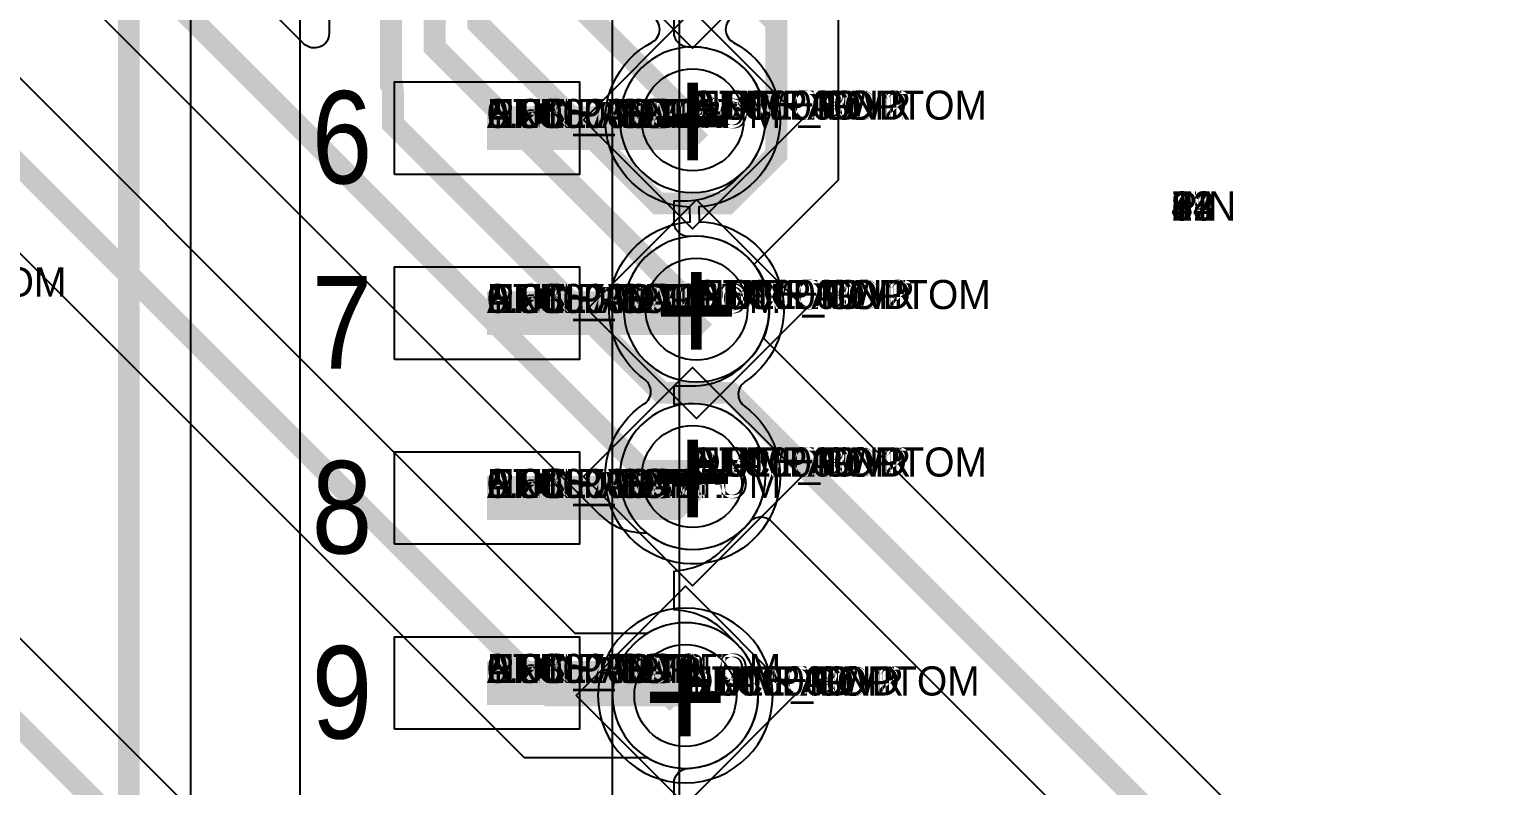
# Model space of a CAD drawing. Extents: x 0 to 323, y 0 to 320.
# Drawn here: x 94.02 to 104.1, y 10.29 to 15.48 of the extents above; entities that cross this region are included whole.
import ezdxf
from ezdxf.enums import TextEntityAlignment as Align

# ---------------------------------------------------------------- set-up
doc = ezdxf.new("R2010")
doc.units = 0
doc.header["$MEASUREMENT"] = 0
doc.layers.get('0').update_dxf_attribs({"linetype": 'CONTINUOUS'})
for name, color, linetype in [('CDN_FIGURES', 7, 'CONTINUOUS'), ('ETCH_BOTTOM', 7, 'CONTINUOUS'), ('ETCH_GND', 3, 'CONTINUOUS'), ('ETCH_INT1', 4, 'CONTINUOUS'), ('ETCH_INT2', 5, 'CONTINUOUS'), ('ETCH_PWR', 6, 'CONTINUOUS'), ('ETCH_TOP', 2, 'CONTINUOUS'), ('MANUFACTURING_NCLEGEND-1-6', 8, 'CONTINUOUS'), ('PACKAGE_GEOMETRY_ASSEMBLY_TOP', 11, 'CONTINUOUS'), ('PACKAGE_GEOMETRY_PIN_NUMBER', 9, 'CONTINUOUS')]:
    doc.layers.add(name, color=color, linetype=linetype)

# ---------------------------------------------------------------- blocks, each defined once
blk = doc.blocks.new('PAD_INFO')
for tag in ['SHAPE_TYPE', 'PAD_HEIGHT', 'PAD_LAYER', 'PAD_TYPE', 'PAD_WIDTH']:
    blk.add_attdef(tag, (0, 0), '', height=0.2)
at = {"flags": 2}
blk.add_attdef('CDN_TYPE', (0, 0), '', height=0.2, dxfattribs=at)
blk = doc.blocks.new('DRILL_INFO')
at = {"flags": 2}
blk.add_attdef('CDN_TYPE', (0, 0), '', height=0.2, dxfattribs=at)
for tag in ['FSHAPE', 'FCHAR', 'DRILL_HEIGHT', 'DIAMETER', 'PLATED', 'DRILL_WIDTH']:
    blk.add_attdef(tag, (0, 0), '', height=0.2)
blk = doc.blocks.new('VIA0700X0300')
at = {"layer": 'ETCH_BOTTOM'}
blk.add_circle((0, 0), 0.35, dxfattribs=at)
at = {"layer": 'ETCH_GND'}
blk.add_circle((0, 0), 0.35, dxfattribs=at)
at = {"layer": 'ETCH_INT1'}
blk.add_circle((0, 0), 0.35, dxfattribs=at)
at = {"layer": 'ETCH_INT2'}
blk.add_circle((0, 0), 0.35, dxfattribs=at)
at = {"layer": 'ETCH_PWR'}
blk.add_circle((0, 0), 0.35, dxfattribs=at)
at = {"layer": 'ETCH_TOP'}
blk.add_circle((0, 0), 0.35, dxfattribs=at)
ref = blk.add_blockref('PAD_INFO', (0, 0))
ref.add_attrib('PAD_LAYER', 'ETCH_TOP', (0, 0), dxfattribs={"height": 0.2})
ref.add_attrib('SHAPE_TYPE', 'NULL', (0, 0), dxfattribs={"height": 0.2})
ref.add_attrib('PAD_TYPE', 'ANTIPAD', (0, 0), dxfattribs={"height": 0.2})
ref.add_attrib('PAD_WIDTH', '0.000000', (0, 0), dxfattribs={"height": 0.2})
ref.add_attrib('PAD_HEIGHT', '0.000000', (0, 0), dxfattribs={"height": 0.2})
ref = blk.add_blockref('PAD_INFO', (0, 0))
ref.add_attrib('PAD_LAYER', 'ETCH_GND', (0, 0), dxfattribs={"height": 0.2})
ref.add_attrib('SHAPE_TYPE', 'NULL', (0, 0), dxfattribs={"height": 0.2})
ref.add_attrib('PAD_TYPE', 'ANTIPAD', (0, 0), dxfattribs={"height": 0.2})
ref.add_attrib('PAD_WIDTH', '0.000000', (0, 0), dxfattribs={"height": 0.2})
ref.add_attrib('PAD_HEIGHT', '0.000000', (0, 0), dxfattribs={"height": 0.2})
ref = blk.add_blockref('PAD_INFO', (0, 0))
ref.add_attrib('PAD_LAYER', 'ETCH_INT1', (0, 0), dxfattribs={"height": 0.2})
ref.add_attrib('SHAPE_TYPE', 'NULL', (0, 0), dxfattribs={"height": 0.2})
ref.add_attrib('PAD_TYPE', 'ANTIPAD', (0, 0), dxfattribs={"height": 0.2})
ref.add_attrib('PAD_WIDTH', '0.000000', (0, 0), dxfattribs={"height": 0.2})
ref.add_attrib('PAD_HEIGHT', '0.000000', (0, 0), dxfattribs={"height": 0.2})
ref = blk.add_blockref('PAD_INFO', (0, 0))
ref.add_attrib('PAD_LAYER', 'ETCH_INT2', (0, 0), dxfattribs={"height": 0.2})
ref.add_attrib('SHAPE_TYPE', 'NULL', (0, 0), dxfattribs={"height": 0.2})
ref.add_attrib('PAD_TYPE', 'ANTIPAD', (0, 0), dxfattribs={"height": 0.2})
ref.add_attrib('PAD_WIDTH', '0.000000', (0, 0), dxfattribs={"height": 0.2})
ref.add_attrib('PAD_HEIGHT', '0.000000', (0, 0), dxfattribs={"height": 0.2})
ref = blk.add_blockref('PAD_INFO', (0, 0))
ref.add_attrib('PAD_LAYER', 'ETCH_PWR', (0, 0), dxfattribs={"height": 0.2})
ref.add_attrib('SHAPE_TYPE', 'NULL', (0, 0), dxfattribs={"height": 0.2})
ref.add_attrib('PAD_TYPE', 'ANTIPAD', (0, 0), dxfattribs={"height": 0.2})
ref.add_attrib('PAD_WIDTH', '0.000000', (0, 0), dxfattribs={"height": 0.2})
ref.add_attrib('PAD_HEIGHT', '0.000000', (0, 0), dxfattribs={"height": 0.2})
ref = blk.add_blockref('PAD_INFO', (0, 0))
ref.add_attrib('PAD_LAYER', 'ETCH_BOTTOM', (0, 0), dxfattribs={"height": 0.2})
ref.add_attrib('SHAPE_TYPE', 'NULL', (0, 0), dxfattribs={"height": 0.2})
ref.add_attrib('PAD_TYPE', 'ANTIPAD', (0, 0), dxfattribs={"height": 0.2})
ref.add_attrib('PAD_WIDTH', '0.000000', (0, 0), dxfattribs={"height": 0.2})
ref.add_attrib('PAD_HEIGHT', '0.000000', (0, 0), dxfattribs={"height": 0.2})
ref = blk.add_blockref('PAD_INFO', (0, 0))
ref.add_attrib('PAD_LAYER', 'ETCH_TOP', (0, 0), dxfattribs={"height": 0.2})
ref.add_attrib('SHAPE_TYPE', 'NULL', (0, 0), dxfattribs={"height": 0.2})
ref.add_attrib('PAD_TYPE', 'THERMAL', (0, 0), dxfattribs={"height": 0.2})
ref.add_attrib('PAD_WIDTH', '0.000000', (0, 0), dxfattribs={"height": 0.2})
ref.add_attrib('PAD_HEIGHT', '0.000000', (0, 0), dxfattribs={"height": 0.2})
ref = blk.add_blockref('PAD_INFO', (0, 0))
ref.add_attrib('PAD_LAYER', 'ETCH_GND', (0, 0), dxfattribs={"height": 0.2})
ref.add_attrib('SHAPE_TYPE', 'NULL', (0, 0), dxfattribs={"height": 0.2})
ref.add_attrib('PAD_TYPE', 'THERMAL', (0, 0), dxfattribs={"height": 0.2})
ref.add_attrib('PAD_WIDTH', '0.000000', (0, 0), dxfattribs={"height": 0.2})
ref.add_attrib('PAD_HEIGHT', '0.000000', (0, 0), dxfattribs={"height": 0.2})
ref = blk.add_blockref('PAD_INFO', (0, 0))
ref.add_attrib('PAD_LAYER', 'ETCH_INT1', (0, 0), dxfattribs={"height": 0.2})
ref.add_attrib('SHAPE_TYPE', 'NULL', (0, 0), dxfattribs={"height": 0.2})
ref.add_attrib('PAD_TYPE', 'THERMAL', (0, 0), dxfattribs={"height": 0.2})
ref.add_attrib('PAD_WIDTH', '0.000000', (0, 0), dxfattribs={"height": 0.2})
ref.add_attrib('PAD_HEIGHT', '0.000000', (0, 0), dxfattribs={"height": 0.2})
ref = blk.add_blockref('PAD_INFO', (0, 0))
ref.add_attrib('PAD_LAYER', 'ETCH_INT2', (0, 0), dxfattribs={"height": 0.2})
ref.add_attrib('SHAPE_TYPE', 'NULL', (0, 0), dxfattribs={"height": 0.2})
ref.add_attrib('PAD_TYPE', 'THERMAL', (0, 0), dxfattribs={"height": 0.2})
ref.add_attrib('PAD_WIDTH', '0.000000', (0, 0), dxfattribs={"height": 0.2})
ref.add_attrib('PAD_HEIGHT', '0.000000', (0, 0), dxfattribs={"height": 0.2})
ref = blk.add_blockref('PAD_INFO', (0, 0))
ref.add_attrib('PAD_LAYER', 'ETCH_PWR', (0, 0), dxfattribs={"height": 0.2})
ref.add_attrib('SHAPE_TYPE', 'NULL', (0, 0), dxfattribs={"height": 0.2})
ref.add_attrib('PAD_TYPE', 'THERMAL', (0, 0), dxfattribs={"height": 0.2})
ref.add_attrib('PAD_WIDTH', '0.000000', (0, 0), dxfattribs={"height": 0.2})
ref.add_attrib('PAD_HEIGHT', '0.000000', (0, 0), dxfattribs={"height": 0.2})
ref = blk.add_blockref('PAD_INFO', (0, 0))
ref.add_attrib('PAD_LAYER', 'ETCH_BOTTOM', (0, 0), dxfattribs={"height": 0.2})
ref.add_attrib('SHAPE_TYPE', 'NULL', (0, 0), dxfattribs={"height": 0.2})
ref.add_attrib('PAD_TYPE', 'THERMAL', (0, 0), dxfattribs={"height": 0.2})
ref.add_attrib('PAD_WIDTH', '0.000000', (0, 0), dxfattribs={"height": 0.2})
ref.add_attrib('PAD_HEIGHT', '0.000000', (0, 0), dxfattribs={"height": 0.2})
ref = blk.add_blockref('PAD_INFO', (0, 0))
ref.add_attrib('PAD_LAYER', 'ETCH_TOP', (0, 0), dxfattribs={"height": 0.2})
ref.add_attrib('SHAPE_TYPE', 'CIRCLE', (0, 0), dxfattribs={"height": 0.2})
ref.add_attrib('PAD_TYPE', 'REGULAR', (0, 0), dxfattribs={"height": 0.2})
ref.add_attrib('PAD_WIDTH', '0.700000', (0, 0), dxfattribs={"height": 0.2})
ref.add_attrib('PAD_HEIGHT', '0.700000', (0, 0), dxfattribs={"height": 0.2})
ref = blk.add_blockref('PAD_INFO', (0, 0))
ref.add_attrib('PAD_LAYER', 'ETCH_GND', (0, 0), dxfattribs={"height": 0.2})
ref.add_attrib('SHAPE_TYPE', 'CIRCLE', (0, 0), dxfattribs={"height": 0.2})
ref.add_attrib('PAD_TYPE', 'REGULAR', (0, 0), dxfattribs={"height": 0.2})
ref.add_attrib('PAD_WIDTH', '0.700000', (0, 0), dxfattribs={"height": 0.2})
ref.add_attrib('PAD_HEIGHT', '0.700000', (0, 0), dxfattribs={"height": 0.2})
ref = blk.add_blockref('PAD_INFO', (0, 0))
ref.add_attrib('PAD_LAYER', 'ETCH_INT1', (0, 0), dxfattribs={"height": 0.2})
ref.add_attrib('SHAPE_TYPE', 'CIRCLE', (0, 0), dxfattribs={"height": 0.2})
ref.add_attrib('PAD_TYPE', 'REGULAR', (0, 0), dxfattribs={"height": 0.2})
ref.add_attrib('PAD_WIDTH', '0.700000', (0, 0), dxfattribs={"height": 0.2})
ref.add_attrib('PAD_HEIGHT', '0.700000', (0, 0), dxfattribs={"height": 0.2})
ref = blk.add_blockref('PAD_INFO', (0, 0))
ref.add_attrib('PAD_LAYER', 'ETCH_INT2', (0, 0), dxfattribs={"height": 0.2})
ref.add_attrib('SHAPE_TYPE', 'CIRCLE', (0, 0), dxfattribs={"height": 0.2})
ref.add_attrib('PAD_TYPE', 'REGULAR', (0, 0), dxfattribs={"height": 0.2})
ref.add_attrib('PAD_WIDTH', '0.700000', (0, 0), dxfattribs={"height": 0.2})
ref.add_attrib('PAD_HEIGHT', '0.700000', (0, 0), dxfattribs={"height": 0.2})
ref = blk.add_blockref('PAD_INFO', (0, 0))
ref.add_attrib('PAD_LAYER', 'ETCH_PWR', (0, 0), dxfattribs={"height": 0.2})
ref.add_attrib('SHAPE_TYPE', 'CIRCLE', (0, 0), dxfattribs={"height": 0.2})
ref.add_attrib('PAD_TYPE', 'REGULAR', (0, 0), dxfattribs={"height": 0.2})
ref.add_attrib('PAD_WIDTH', '0.700000', (0, 0), dxfattribs={"height": 0.2})
ref.add_attrib('PAD_HEIGHT', '0.700000', (0, 0), dxfattribs={"height": 0.2})
ref = blk.add_blockref('PAD_INFO', (0, 0))
ref.add_attrib('PAD_LAYER', 'ETCH_BOTTOM', (0, 0), dxfattribs={"height": 0.2})
ref.add_attrib('SHAPE_TYPE', 'CIRCLE', (0, 0), dxfattribs={"height": 0.2})
ref.add_attrib('PAD_TYPE', 'REGULAR', (0, 0), dxfattribs={"height": 0.2})
ref.add_attrib('PAD_WIDTH', '0.700000', (0, 0), dxfattribs={"height": 0.2})
ref.add_attrib('PAD_HEIGHT', '0.700000', (0, 0), dxfattribs={"height": 0.2})
ref = blk.add_blockref('DRILL_INFO', (0, 0))
ref.add_attrib('DIAMETER', '0.300000', (0, 0), dxfattribs={"height": 0.2})
ref.add_attrib('PLATED', 'PLATED', (0, 0), dxfattribs={"height": 0.2})
ref.add_attrib('FSHAPE', 'DIAMOND', (0, 0), dxfattribs={"height": 0.2})
ref.add_attrib('FCHAR', '+', (0, 0), dxfattribs={"height": 0.2})
ref.add_attrib('DRILL_WIDTH', '1.500000', (0, 0), dxfattribs={"height": 0.2})
ref.add_attrib('DRILL_HEIGHT', '1.500000', (0, 0), dxfattribs={"height": 0.2})
for tag in ['CDN_TYPE', 'PIN']:
    blk.add_attdef(tag, (0, 0), '', height=0.2)
at = {"flags": 2}
for tag in ['PSTKNAME', 'BBV']:
    blk.add_attdef(tag, (0, 0), '', height=0.2, dxfattribs=at)
blk = doc.blocks.new('FIGURE_DIAMOND')
at = {"layer": 'CDN_FIGURES'}
blk.add_lwpolyline([(-0.5, 0), (0, 0.5), (0.5, 0), (0, -0.5)], close=True, dxfattribs=at)
blk = doc.blocks.new('SMD50_25')
at = {"layer": 'ETCH_TOP'}
blk.add_lwpolyline([(-0.635, -0.318), (-0.635, 0.318), (0.635, 0.318), (0.635, -0.318)], close=True, dxfattribs=at)
ref = blk.add_blockref('PAD_INFO', (0, 0))
ref.add_attrib('PAD_LAYER', 'ETCH_TOP', (0, 0), dxfattribs={"height": 0.2})
ref.add_attrib('SHAPE_TYPE', 'NULL', (0, 0), dxfattribs={"height": 0.2})
ref.add_attrib('PAD_TYPE', 'ANTIPAD', (0, 0), dxfattribs={"height": 0.2})
ref.add_attrib('PAD_WIDTH', '0.000000', (0, 0), dxfattribs={"height": 0.2})
ref.add_attrib('PAD_HEIGHT', '0.000000', (0, 0), dxfattribs={"height": 0.2})
ref = blk.add_blockref('PAD_INFO', (0, 0))
ref.add_attrib('PAD_LAYER', 'ETCH_GND', (0, 0), dxfattribs={"height": 0.2})
ref.add_attrib('SHAPE_TYPE', 'NULL', (0, 0), dxfattribs={"height": 0.2})
ref.add_attrib('PAD_TYPE', 'ANTIPAD', (0, 0), dxfattribs={"height": 0.2})
ref.add_attrib('PAD_WIDTH', '0.000000', (0, 0), dxfattribs={"height": 0.2})
ref.add_attrib('PAD_HEIGHT', '0.000000', (0, 0), dxfattribs={"height": 0.2})
ref = blk.add_blockref('PAD_INFO', (0, 0))
ref.add_attrib('PAD_LAYER', 'ETCH_INT1', (0, 0), dxfattribs={"height": 0.2})
ref.add_attrib('SHAPE_TYPE', 'NULL', (0, 0), dxfattribs={"height": 0.2})
ref.add_attrib('PAD_TYPE', 'ANTIPAD', (0, 0), dxfattribs={"height": 0.2})
ref.add_attrib('PAD_WIDTH', '0.000000', (0, 0), dxfattribs={"height": 0.2})
ref.add_attrib('PAD_HEIGHT', '0.000000', (0, 0), dxfattribs={"height": 0.2})
ref = blk.add_blockref('PAD_INFO', (0, 0))
ref.add_attrib('PAD_LAYER', 'ETCH_INT2', (0, 0), dxfattribs={"height": 0.2})
ref.add_attrib('SHAPE_TYPE', 'NULL', (0, 0), dxfattribs={"height": 0.2})
ref.add_attrib('PAD_TYPE', 'ANTIPAD', (0, 0), dxfattribs={"height": 0.2})
ref.add_attrib('PAD_WIDTH', '0.000000', (0, 0), dxfattribs={"height": 0.2})
ref.add_attrib('PAD_HEIGHT', '0.000000', (0, 0), dxfattribs={"height": 0.2})
ref = blk.add_blockref('PAD_INFO', (0, 0))
ref.add_attrib('PAD_LAYER', 'ETCH_PWR', (0, 0), dxfattribs={"height": 0.2})
ref.add_attrib('SHAPE_TYPE', 'NULL', (0, 0), dxfattribs={"height": 0.2})
ref.add_attrib('PAD_TYPE', 'ANTIPAD', (0, 0), dxfattribs={"height": 0.2})
ref.add_attrib('PAD_WIDTH', '0.000000', (0, 0), dxfattribs={"height": 0.2})
ref.add_attrib('PAD_HEIGHT', '0.000000', (0, 0), dxfattribs={"height": 0.2})
ref = blk.add_blockref('PAD_INFO', (0, 0))
ref.add_attrib('PAD_LAYER', 'ETCH_BOTTOM', (0, 0), dxfattribs={"height": 0.2})
ref.add_attrib('SHAPE_TYPE', 'NULL', (0, 0), dxfattribs={"height": 0.2})
ref.add_attrib('PAD_TYPE', 'ANTIPAD', (0, 0), dxfattribs={"height": 0.2})
ref.add_attrib('PAD_WIDTH', '0.000000', (0, 0), dxfattribs={"height": 0.2})
ref.add_attrib('PAD_HEIGHT', '0.000000', (0, 0), dxfattribs={"height": 0.2})
ref = blk.add_blockref('PAD_INFO', (0, 0))
ref.add_attrib('PAD_LAYER', 'ETCH_TOP', (0, 0), dxfattribs={"height": 0.2})
ref.add_attrib('SHAPE_TYPE', 'NULL', (0, 0), dxfattribs={"height": 0.2})
ref.add_attrib('PAD_TYPE', 'THERMAL', (0, 0), dxfattribs={"height": 0.2})
ref.add_attrib('PAD_WIDTH', '0.000000', (0, 0), dxfattribs={"height": 0.2})
ref.add_attrib('PAD_HEIGHT', '0.000000', (0, 0), dxfattribs={"height": 0.2})
ref = blk.add_blockref('PAD_INFO', (0, 0))
ref.add_attrib('PAD_LAYER', 'ETCH_GND', (0, 0), dxfattribs={"height": 0.2})
ref.add_attrib('SHAPE_TYPE', 'NULL', (0, 0), dxfattribs={"height": 0.2})
ref.add_attrib('PAD_TYPE', 'THERMAL', (0, 0), dxfattribs={"height": 0.2})
ref.add_attrib('PAD_WIDTH', '0.000000', (0, 0), dxfattribs={"height": 0.2})
ref.add_attrib('PAD_HEIGHT', '0.000000', (0, 0), dxfattribs={"height": 0.2})
ref = blk.add_blockref('PAD_INFO', (0, 0))
ref.add_attrib('PAD_LAYER', 'ETCH_INT1', (0, 0), dxfattribs={"height": 0.2})
ref.add_attrib('SHAPE_TYPE', 'NULL', (0, 0), dxfattribs={"height": 0.2})
ref.add_attrib('PAD_TYPE', 'THERMAL', (0, 0), dxfattribs={"height": 0.2})
ref.add_attrib('PAD_WIDTH', '0.000000', (0, 0), dxfattribs={"height": 0.2})
ref.add_attrib('PAD_HEIGHT', '0.000000', (0, 0), dxfattribs={"height": 0.2})
ref = blk.add_blockref('PAD_INFO', (0, 0))
ref.add_attrib('PAD_LAYER', 'ETCH_INT2', (0, 0), dxfattribs={"height": 0.2})
ref.add_attrib('SHAPE_TYPE', 'NULL', (0, 0), dxfattribs={"height": 0.2})
ref.add_attrib('PAD_TYPE', 'THERMAL', (0, 0), dxfattribs={"height": 0.2})
ref.add_attrib('PAD_WIDTH', '0.000000', (0, 0), dxfattribs={"height": 0.2})
ref.add_attrib('PAD_HEIGHT', '0.000000', (0, 0), dxfattribs={"height": 0.2})
ref = blk.add_blockref('PAD_INFO', (0, 0))
ref.add_attrib('PAD_LAYER', 'ETCH_PWR', (0, 0), dxfattribs={"height": 0.2})
ref.add_attrib('SHAPE_TYPE', 'NULL', (0, 0), dxfattribs={"height": 0.2})
ref.add_attrib('PAD_TYPE', 'THERMAL', (0, 0), dxfattribs={"height": 0.2})
ref.add_attrib('PAD_WIDTH', '0.000000', (0, 0), dxfattribs={"height": 0.2})
ref.add_attrib('PAD_HEIGHT', '0.000000', (0, 0), dxfattribs={"height": 0.2})
ref = blk.add_blockref('PAD_INFO', (0, 0))
ref.add_attrib('PAD_LAYER', 'ETCH_BOTTOM', (0, 0), dxfattribs={"height": 0.2})
ref.add_attrib('SHAPE_TYPE', 'NULL', (0, 0), dxfattribs={"height": 0.2})
ref.add_attrib('PAD_TYPE', 'THERMAL', (0, 0), dxfattribs={"height": 0.2})
ref.add_attrib('PAD_WIDTH', '0.000000', (0, 0), dxfattribs={"height": 0.2})
ref.add_attrib('PAD_HEIGHT', '0.000000', (0, 0), dxfattribs={"height": 0.2})
ref = blk.add_blockref('PAD_INFO', (0, 0))
ref.add_attrib('PAD_LAYER', 'ETCH_TOP', (0, 0), dxfattribs={"height": 0.2})
ref.add_attrib('SHAPE_TYPE', 'RECTANGLE', (0, 0), dxfattribs={"height": 0.2})
ref.add_attrib('PAD_TYPE', 'REGULAR', (0, 0), dxfattribs={"height": 0.2})
ref.add_attrib('PAD_WIDTH', '1.270000', (0, 0), dxfattribs={"height": 0.2})
ref.add_attrib('PAD_HEIGHT', '0.635000', (0, 0), dxfattribs={"height": 0.2})
ref = blk.add_blockref('PAD_INFO', (0, 0))
ref.add_attrib('PAD_LAYER', 'ETCH_GND', (0, 0), dxfattribs={"height": 0.2})
ref.add_attrib('SHAPE_TYPE', 'NULL', (0, 0), dxfattribs={"height": 0.2})
ref.add_attrib('PAD_TYPE', 'REGULAR', (0, 0), dxfattribs={"height": 0.2})
ref.add_attrib('PAD_WIDTH', '0.000000', (0, 0), dxfattribs={"height": 0.2})
ref.add_attrib('PAD_HEIGHT', '0.000000', (0, 0), dxfattribs={"height": 0.2})
ref = blk.add_blockref('PAD_INFO', (0, 0))
ref.add_attrib('PAD_LAYER', 'ETCH_INT1', (0, 0), dxfattribs={"height": 0.2})
ref.add_attrib('SHAPE_TYPE', 'NULL', (0, 0), dxfattribs={"height": 0.2})
ref.add_attrib('PAD_TYPE', 'REGULAR', (0, 0), dxfattribs={"height": 0.2})
ref.add_attrib('PAD_WIDTH', '0.000000', (0, 0), dxfattribs={"height": 0.2})
ref.add_attrib('PAD_HEIGHT', '0.000000', (0, 0), dxfattribs={"height": 0.2})
ref = blk.add_blockref('PAD_INFO', (0, 0))
ref.add_attrib('PAD_LAYER', 'ETCH_INT2', (0, 0), dxfattribs={"height": 0.2})
ref.add_attrib('SHAPE_TYPE', 'NULL', (0, 0), dxfattribs={"height": 0.2})
ref.add_attrib('PAD_TYPE', 'REGULAR', (0, 0), dxfattribs={"height": 0.2})
ref.add_attrib('PAD_WIDTH', '0.000000', (0, 0), dxfattribs={"height": 0.2})
ref.add_attrib('PAD_HEIGHT', '0.000000', (0, 0), dxfattribs={"height": 0.2})
ref = blk.add_blockref('PAD_INFO', (0, 0))
ref.add_attrib('PAD_LAYER', 'ETCH_PWR', (0, 0), dxfattribs={"height": 0.2})
ref.add_attrib('SHAPE_TYPE', 'NULL', (0, 0), dxfattribs={"height": 0.2})
ref.add_attrib('PAD_TYPE', 'REGULAR', (0, 0), dxfattribs={"height": 0.2})
ref.add_attrib('PAD_WIDTH', '0.000000', (0, 0), dxfattribs={"height": 0.2})
ref.add_attrib('PAD_HEIGHT', '0.000000', (0, 0), dxfattribs={"height": 0.2})
ref = blk.add_blockref('PAD_INFO', (0, 0))
ref.add_attrib('PAD_LAYER', 'ETCH_BOTTOM', (0, 0), dxfattribs={"height": 0.2})
ref.add_attrib('SHAPE_TYPE', 'NULL', (0, 0), dxfattribs={"height": 0.2})
ref.add_attrib('PAD_TYPE', 'REGULAR', (0, 0), dxfattribs={"height": 0.2})
ref.add_attrib('PAD_WIDTH', '0.000000', (0, 0), dxfattribs={"height": 0.2})
ref.add_attrib('PAD_HEIGHT', '0.000000', (0, 0), dxfattribs={"height": 0.2})
ref = blk.add_blockref('DRILL_INFO', (0, 0))
ref.add_attrib('DIAMETER', '0.000000', (0, 0), dxfattribs={"height": 0.2})
ref.add_attrib('PLATED', 'NON_PLATED', (0, 0), dxfattribs={"height": 0.2})
ref.add_attrib('FSHAPE', 'NULL', (0, 0), dxfattribs={"height": 0.2})
ref.add_attrib('DRILL_WIDTH', '0.000000', (0, 0), dxfattribs={"height": 0.2})
ref.add_attrib('DRILL_HEIGHT', '0.000000', (0, 0), dxfattribs={"height": 0.2})
for tag in ['CDN_TYPE', 'PIN']:
    blk.add_attdef(tag, (0, 0), '', height=0.2)
at = {"flags": 2}
for tag in ['PSTKNAME', 'BBV']:
    blk.add_attdef(tag, (0, 0), '', height=0.2, dxfattribs=at)
blk = doc.blocks.new('SOIC24W')
at = {"layer": 'PACKAGE_GEOMETRY_ASSEMBLY_TOP'}
blk.add_lwpolyline([(-3.8354, -7.62), (-3.8354, 7.62), (3.7846, 7.62), (3.7846, -7.62)], close=True, dxfattribs=at)
blk.add_lwpolyline([(-3.3782, 7.62), (-3.3782, -7.62)], dxfattribs=at)
at = {"layer": 'ETCH_TOP'}
ref = blk.add_blockref('SMD50_25', (-4.699, 6.985), dxfattribs=at)
ref.add_attrib('CDN_TYPE', 'PIN', (0, 0), dxfattribs={"height": 0.2})
ref.add_attrib('PIN', '1', (0, 0), dxfattribs={"height": 0.2})
ref = blk.add_blockref('SMD50_25', (4.699, 6.985), dxfattribs=at)
ref.add_attrib('CDN_TYPE', 'PIN', (0, 0), dxfattribs={"height": 0.2})
ref.add_attrib('PIN', '24', (0, 0), dxfattribs={"height": 0.2})
ref = blk.add_blockref('SMD50_25', (-4.699, 5.715), dxfattribs=at)
ref.add_attrib('CDN_TYPE', 'PIN', (0, 0), dxfattribs={"height": 0.2})
ref.add_attrib('PIN', '2', (0, 0), dxfattribs={"height": 0.2})
ref = blk.add_blockref('SMD50_25', (4.699, 5.715), dxfattribs=at)
ref.add_attrib('CDN_TYPE', 'PIN', (0, 0), dxfattribs={"height": 0.2})
ref.add_attrib('PIN', '23', (0, 0), dxfattribs={"height": 0.2})
ref = blk.add_blockref('SMD50_25', (-4.699, 4.445), dxfattribs=at)
ref.add_attrib('CDN_TYPE', 'PIN', (0, 0), dxfattribs={"height": 0.2})
ref.add_attrib('PIN', '3', (0, 0), dxfattribs={"height": 0.2})
ref = blk.add_blockref('SMD50_25', (4.699, 4.445), dxfattribs=at)
ref.add_attrib('CDN_TYPE', 'PIN', (0, 0), dxfattribs={"height": 0.2})
ref.add_attrib('PIN', '22', (0, 0), dxfattribs={"height": 0.2})
ref = blk.add_blockref('SMD50_25', (-4.699, 3.175), dxfattribs=at)
ref.add_attrib('CDN_TYPE', 'PIN', (0, 0), dxfattribs={"height": 0.2})
ref.add_attrib('PIN', '4', (0, 0), dxfattribs={"height": 0.2})
ref = blk.add_blockref('SMD50_25', (4.699, 3.175), dxfattribs=at)
ref.add_attrib('CDN_TYPE', 'PIN', (0, 0), dxfattribs={"height": 0.2})
ref.add_attrib('PIN', '21', (0, 0), dxfattribs={"height": 0.2})
ref = blk.add_blockref('SMD50_25', (-4.699, 1.905), dxfattribs=at)
ref.add_attrib('CDN_TYPE', 'PIN', (0, 0), dxfattribs={"height": 0.2})
ref.add_attrib('PIN', '5', (0, 0), dxfattribs={"height": 0.2})
ref = blk.add_blockref('SMD50_25', (4.699, 1.905), dxfattribs=at)
ref.add_attrib('CDN_TYPE', 'PIN', (0, 0), dxfattribs={"height": 0.2})
ref.add_attrib('PIN', '20', (0, 0), dxfattribs={"height": 0.2})
ref = blk.add_blockref('SMD50_25', (-4.699, 0.635), dxfattribs=at)
ref.add_attrib('CDN_TYPE', 'PIN', (0, 0), dxfattribs={"height": 0.2})
ref.add_attrib('PIN', '6', (0, 0), dxfattribs={"height": 0.2})
ref = blk.add_blockref('SMD50_25', (4.699, 0.635), dxfattribs=at)
ref.add_attrib('CDN_TYPE', 'PIN', (0, 0), dxfattribs={"height": 0.2})
ref.add_attrib('PIN', '19', (0, 0), dxfattribs={"height": 0.2})
ref = blk.add_blockref('SMD50_25', (-4.699, -6.985), dxfattribs=at)
ref.add_attrib('CDN_TYPE', 'PIN', (0, 0), dxfattribs={"height": 0.2})
ref.add_attrib('PIN', '12', (0, 0), dxfattribs={"height": 0.2})
ref = blk.add_blockref('SMD50_25', (-4.699, -4.445), dxfattribs=at)
ref.add_attrib('CDN_TYPE', 'PIN', (0, 0), dxfattribs={"height": 0.2})
ref.add_attrib('PIN', '10', (0, 0), dxfattribs={"height": 0.2})
ref = blk.add_blockref('SMD50_25', (-4.699, -3.175), dxfattribs=at)
ref.add_attrib('CDN_TYPE', 'PIN', (0, 0), dxfattribs={"height": 0.2})
ref.add_attrib('PIN', '9', (0, 0), dxfattribs={"height": 0.2})
ref = blk.add_blockref('SMD50_25', (-4.699, -1.905), dxfattribs=at)
ref.add_attrib('CDN_TYPE', 'PIN', (0, 0), dxfattribs={"height": 0.2})
ref.add_attrib('PIN', '8', (0, 0), dxfattribs={"height": 0.2})
ref = blk.add_blockref('SMD50_25', (4.699, -6.985), dxfattribs=at)
ref.add_attrib('CDN_TYPE', 'PIN', (0, 0), dxfattribs={"height": 0.2})
ref.add_attrib('PIN', '13', (0, 0), dxfattribs={"height": 0.2})
ref = blk.add_blockref('SMD50_25', (4.699, -3.175), dxfattribs=at)
ref.add_attrib('CDN_TYPE', 'PIN', (0, 0), dxfattribs={"height": 0.2})
ref.add_attrib('PIN', '16', (0, 0), dxfattribs={"height": 0.2})
ref = blk.add_blockref('SMD50_25', (4.699, -0.635), dxfattribs=at)
ref.add_attrib('CDN_TYPE', 'PIN', (0, 0), dxfattribs={"height": 0.2})
ref.add_attrib('PIN', '18', (0, 0), dxfattribs={"height": 0.2})
ref = blk.add_blockref('SMD50_25', (-4.699, -5.715), dxfattribs=at)
ref.add_attrib('CDN_TYPE', 'PIN', (0, 0), dxfattribs={"height": 0.2})
ref.add_attrib('PIN', '11', (0, 0), dxfattribs={"height": 0.2})
ref = blk.add_blockref('SMD50_25', (-4.699, -0.635), dxfattribs=at)
ref.add_attrib('CDN_TYPE', 'PIN', (0, 0), dxfattribs={"height": 0.2})
ref.add_attrib('PIN', '7', (0, 0), dxfattribs={"height": 0.2})
ref = blk.add_blockref('SMD50_25', (4.699, -5.715), dxfattribs=at)
ref.add_attrib('CDN_TYPE', 'PIN', (0, 0), dxfattribs={"height": 0.2})
ref.add_attrib('PIN', '14', (0, 0), dxfattribs={"height": 0.2})
ref = blk.add_blockref('SMD50_25', (4.699, -4.445), dxfattribs=at)
ref.add_attrib('CDN_TYPE', 'PIN', (0, 0), dxfattribs={"height": 0.2})
ref.add_attrib('PIN', '15', (0, 0), dxfattribs={"height": 0.2})
ref = blk.add_blockref('SMD50_25', (4.699, -1.905), dxfattribs=at)
ref.add_attrib('CDN_TYPE', 'PIN', (0, 0), dxfattribs={"height": 0.2})
ref.add_attrib('PIN', '17', (0, 0), dxfattribs={"height": 0.2})
at = {"flags": 2}
for tag in ['SYMBOL_TYPE', 'CDN_TYPE', 'REFDES']:
    blk.add_attdef(tag, (0, 0), '', height=0.2, dxfattribs=at)

msp = doc.modelspace()

# ---------------------------------------------------------------- linework, layer by layer
at = {"layer": 'ETCH_BOTTOM'}
msp.add_lwpolyline([(98.851, 15.574, 0.6032), (98.851, 15.395, -0.754389), (98.614, 14.265), (98.616, 14.164, -0.730241), (98.929, 13.064, 0.521532), (98.926, 12.898), (98.926, 12.898, -3.178638), (98.239, 12.914, 0.521532), (98.242, 13.08, -0.698056), (98.554, 14.163), (98.552, 14.264, -0.770218), (98.291, 15.395, 0.6032), (98.291, 15.574, -0.594461)], format="xyb", dxfattribs=at)
msp.add_lwpolyline([(98.521, 11.511, 1), (98.521, 10.311, 1)], format="xyb", close=True, dxfattribs=at)
at = {"layer": 'ETCH_GND'}
for points in [[(99.071, 14.864, 1), (98.071, 14.864, 1)], [(99.097, 13.564, 1), (98.097, 13.564, 1)], [(99.071, 12.414, 1), (98.071, 12.414, 1)], [(99.021, 10.911, 1), (98.021, 10.911, 1)]]:
    msp.add_lwpolyline(points, format="xyb", close=True, dxfattribs=at)
at = {"layer": 'ETCH_INT1'}
for points in [[(98.571, 15.364, 1), (98.571, 14.364, 1)], [(98.597, 14.064, 1), (98.597, 13.064, 1)], [(98.571, 12.914, 1), (98.571, 11.914, 1)], [(98.521, 11.411, 1), (98.521, 10.411, 1)]]:
    msp.add_lwpolyline(points, format="xyb", close=True, dxfattribs=at)
at = {"layer": 'ETCH_INT2'}
for points, format in [([(106.35, 5.05, 0.15, 0.15, 0), (99.602, 5.05, 0.15, 0.15, 0), (98.081, 6.571, 0.15, 0.15, 0), (97.047, 7.605, 0.15, 0.15, 0), (89.075, 15.577, 0.15, 0.15, 0), (89.075, 16.125, 0.15, 0.15, 0), (60.725, 44.475, 0.15, 0.15, 0), (60.725, 55.113, 0.15, 0.15, 0), (60.525, 55.313, 0.15, 0.15, 0), (60.525, 65.175, 0.15, 0.15, 0), (62.2, 66.85, 0.15, 0.15, 0), (62.2, 69.6, 0.15, 0.15, 0)], "xyseb"), ([(98.571, 14.864, 0.15, 0.15, 0), (97.57, 15.865, 0.15, 0.15, 0), (97.57, 21.158, 0.15, 0.15, 0), (98.025, 21.613, 0.15, 0.15, 0), (98.025, 25.325, 0.15, 0.15, 0), (91.975, 31.375, 0.15, 0.15, 0), (91.975, 34.738, 0.15, 0.15, 0), (88.563, 38.15, 0.15, 0.15, 0), (86.637, 38.15, 0.15, 0.15, 0), (80.875, 43.912, 0.15, 0.15, 0), (80.875, 46.188, 0.15, 0.15, 0), (74.55, 52.513, 0.15, 0.15, 0), (74.55, 57.787, 0.15, 0.15, 0), (66.625, 65.712, 0.15, 0.15, 0), (66.625, 65.725, 0.15, 0.15, 0), (66.2, 66.15, 0.15, 0.15, 0)], "xyseb"), ([(98.571, 16.105, 0.15, 0.15, 0), (99.146, 15.53, 0.15, 0.15, 0), (99.146, 14.625, 0.15, 0.15, 0), (98.809, 14.289, 0.15, 0.15, 0), (98.333, 14.289, 0.15, 0.15, 0), (97.1, 15.521, 0.15, 0.15, 0), (97.1, 23.287, 0.15, 0.15, 0), (73.05, 47.337, 0.15, 0.15, 0), (73.05, 55.913, 0.15, 0.15, 0), (66.8, 62.163, 0.15, 0.15, 0), (66.8, 63.263, 0.15, 0.15, 0), (64.438, 65.625, 0.15, 0.15, 0), (62.775, 65.625, 0.15, 0.15, 0), (62.65, 65.75, 0.15, 0.15, 0)], "xyseb"), ([(98.597, 13.564, 0.15, 0.15, 0), (96.8, 15.361, 0.15, 0.15, 0), (96.8, 23.163, 0.15, 0.15, 0), (71.5, 48.463, 0.15, 0.15, 0), (71.5, 55.769, 0.15, 0.15, 0), (70.416, 56.853, 0.15, 0.15, 0), (69.084, 56.853, 0.15, 0.15, 0), (66.5, 59.437, 0.15, 0.15, 0), (66.5, 62.75, 0.15, 0.15, 0), (64.2, 65.05, 0.15, 0.15, 0)], "xyseb"), ([(98.571, 12.414, 0.15, 0.15, 0), (98.531, 12.454, 0.15, 0.15, 0), (98.232, 12.454, 0.15, 0.15, 0), (69.578, 41.109, 0.15, 0.15, 0), (69.578, 52.122, 0.15, 0.15, 0), (61.75, 59.95, 0.15, 0.15, 0), (61.75, 62.124, 0.15, 0.15, 0), (61.7, 62.174, 0.15, 0.15, 0), (61.7, 64.15, 0.15, 0.15, 0)], "xyseb"), ([(98.521, 10.911, 0.15, 0.15, 0), (97.589, 10.911, 0.15, 0.15, 0), (87.497, 21.003, 0.15, 0.15, 0), (74.062, 33.575, 0.15, 0.15, 0), (73.862, 33.575, 0.15, 0.15, 0), (61.45, 45.987, 0.15, 0.15, 0), (61.45, 62, 0.15, 0.15, 0), (61.1, 62.35, 0.15, 0.15, 0)], "xyseb"), ([(108.9, 3.6, 0.15, 0.15, 0), (105.86, 6.64, 0.15, 0.15, 0), (105.181, 6.64, 0.15, 0.15, 0), (98.832, 12.989, 0.15, 0.15, 0), (98.359, 12.989, 0.15, 0.15, 0), (96.513, 14.835, 0.15, 0.15, 0), (96.513, 15.054, 0.15, 0.15, 0), (96.509, 15.099, 0.15, 0.15, 0), (96.5, 15.108, 0.15, 0.15, 0), (96.5, 15.813, 0.15, 0.15, 0), (94.717, 17.596, 0.15, 0.15, 0), (94.424, 17.596, 0.15, 0.15, 0), (91.8, 20.22, 0.15, 0.15, 0), (86.375, 25.645, 0.15, 0.15, 0), (86.375, 29.738, 0.15, 0.15, 0), (80.8, 35.313, 0.15, 0.15, 0), (80.8, 37.663, 0.15, 0.15, 0), (70.178, 48.285, 0.15, 0.15, 0), (70.178, 56.278, 0.15, 0.15, 0)], "xyseb"), ([(92.211, 37.602), (99.682, 30.131), (99.682, 19.678), (98.918, 18.914), (98.926, 18.885, -0.554752), (98.355, 18.258), (98.35, 18.259), (98.295, 18.259), (98.295, 18.151), (98.584, 17.862), (98.597, 17.859, -1.23076), (98.159, 16.983, 0.627269), (97.995, 16.904), (97.995, 16.475, 0.713594), (98.177, 16.412, -0.620776), (99.055, 16.232), (99.058, 16.219), (99.571, 15.706), (99.571, 14.449), (98.993, 13.872), (99.016, 13.837, -0.234666), (99.068, 13.395), (99.057, 13.365), (105.357, 7.065)], "xyb"), ([(74.858, 32.248), (87.201, 20.698), (87.801, 20.098, -0.440646), (87.794, 19.949, 1.092952), (88.499, 19.244, -0.440646), (88.648, 19.251), (97.413, 10.486), (98.257, 10.486), (98.269, 10.479, 1.740689), (98.269, 11.343), (98.257, 11.336), (97.765, 11.336), (92.149, 16.952, -0.526334), (92.18, 17.116, 0.214832), (92.453, 17.423, -0.562554), (92.622, 17.464), (97.932, 12.154, 0.198912), (98.232, 12.029), (98.251, 12.029), (98.265, 12.019, 0.408718), (98.96, 12.1, -0.446085), (99.111, 12.108), (105.005, 6.215)], "xyb"), ([(106.086, 5.475), (99.778, 5.475), (92.269, 12.984, -0.614764), (92.326, 13.156, 1.97508), (91.756, 13.726, -0.614764), (91.584, 13.669), (89.858, 15.396, -0.506228), (89.882, 15.557, 1.006236), (89.412, 16.44), (89.379, 16.422), (74.373, 31.429, -0.526334)], "xyb")]:
    msp.add_lwpolyline(points, format=format, dxfattribs=at)
msp.add_lwpolyline([(96.075, 15.458, -0.668179), (95.902, 15.386), (95.018, 16.27, -0.437934), (95.024, 16.419, 0.040436), (95.081, 16.476, -0.437934), (95.23, 16.482), (96.075, 15.637)], format="xyb", close=True, dxfattribs=at)
at = {"layer": 'ETCH_PWR'}
for points in [[(99.071, 14.864, 1), (98.071, 14.864, 1)], [(99.097, 13.564, 1), (98.097, 13.564, 1)], [(99.071, 12.414, 1), (98.071, 12.414, 1)], [(99.021, 10.911, 1), (98.021, 10.911, 1)]]:
    msp.add_lwpolyline(points, format="xyb", close=True, dxfattribs=at)
at = {"layer": 'ETCH_TOP'}
msp.add_lwpolyline([(94.741, 7.054, -0.668179), (94.669, 7.227), (95.125, 7.683), (95.125, 16.536), (95.132, 16.548, 0.993216), (94.271, 17.058, -0.487614), (94.113, 17.038), (93.376, 17.775, -0.668179), (93.448, 17.948), (94.05, 17.948), (94.064, 17.917, 0.661891), (95.26, 17.917), (95.273, 17.948), (95.873, 17.948), (95.873, 7.054)], format="xyb", close=True, dxfattribs=at)
for points, format in [([(94.7, 16.8, 0.15, 0.15, 0), (94.7, 7.859, 0.15, 0.15, 0), (92.169, 5.328, 0.15, 0.15, 0), (91.527, 5.328, 0.15, 0.15, 0), (90.775, 4.576, 0.15, 0.15, 0), (90.775, 3.644, 0.15, 0.15, 0), (91.694, 2.725, 0.15, 0.15, 0), (109.644, 2.725, 0.15, 0.15, 0), (113.896, 6.977, 0.15, 0.15, 0), (113.896, 10.268, 0.15, 0.15, 0), (113.116, 11.048, 0.15, 0.15, 0), (112.293, 11.048, 0.15, 0.15, 0)], "xyseb"), ([(98.443, 6.219), (98.443, 10.31, -0.402701), (98.54, 10.411, 0.654165), (98.875, 11.265), (98.789, 11.351, 0.171247), (98.488, 11.494), (98.443, 11.499), (98.443, 11.765), (98.487, 11.771, 0.166075), (98.778, 11.913), (98.925, 12.06, 0.720276), (98.501, 12.909), (98.497, 12.909), (98.443, 12.909), (98.443, 13.037), (98.57, 13.037, 0.198912), (98.924, 13.183), (98.951, 13.21, 0.700217), (98.553, 14.062, -0.440197), (98.443, 14.163), (98.443, 14.307), (98.514, 14.307, 0.198912), (98.868, 14.453), (98.925, 14.51, 0.684211), (98.549, 15.363, -0.427277), (98.443, 15.464), (98.443, 15.577)], "xyb"), ([(97.158, 14.807, 0.3, 0.3, 0), (98.514, 14.807, 0.3, 0.3, 0), (98.571, 14.864, 0.3, 0.3, 0)], "xyseb"), ([(97.158, 13.537, 0.3, 0.3, 0), (98.57, 13.537, 0.3, 0.3, 0), (98.597, 13.564, 0.3, 0.3, 0)], "xyseb"), ([(97.158, 12.267, 0.3, 0.3, 0), (98.424, 12.267, 0.3, 0.3, 0), (98.571, 12.414, 0.3, 0.3, 0)], "xyseb"), ([(97.158, 10.997, 0.3, 0.3, 0), (98.435, 10.997, 0.3, 0.3, 0), (98.521, 10.911, 0.3, 0.3, 0)], "xyseb")]:
    msp.add_lwpolyline(points, format=format, dxfattribs=at)

# ---------------------------------------------------------------- block references
msp.add_blockref('SOIC24W', (101.857, 14.172))
for p in [(98.571, 14.864), (92.25, 13.65), (98.597, 13.564), (98.571, 12.414), (98.521, 10.911)]:
    msp.add_blockref('VIA0700X0300', p, dxfattribs=at)
at = {"layer": 'MANUFACTURING_NCLEGEND-1-6', "xscale": 1.5, "yscale": 1.5}
for p in [(98.571, 16.105), (98.571, 14.864), (98.597, 13.564), (98.571, 12.414), (98.521, 10.911)]:
    msp.add_blockref('FIGURE_DIAMOND', p, dxfattribs=at)

# ---------------------------------------------------------------- texts
at = {"layer": 'MANUFACTURING_NCLEGEND-1-6'}
for p in [(98.571, 14.864), (98.597, 13.564), (98.571, 12.414), (98.521, 10.911)]:
    msp.add_text('+', height=0.75, dxfattribs=at).set_placement(p, align=Align.MIDDLE_CENTER)
at = {"layer": 'PACKAGE_GEOMETRY_PIN_NUMBER', "width": 0.88}
for s, p in [('6', (96.371, 14.426)), ('7', (96.371, 13.156)), ('8', (96.371, 11.886)), ('9', (96.371, 10.616))]:
    msp.add_text(s, height=0.635, dxfattribs=at).set_placement(p, align=Align.RIGHT)

doc.saveas('drawing.dxf')
